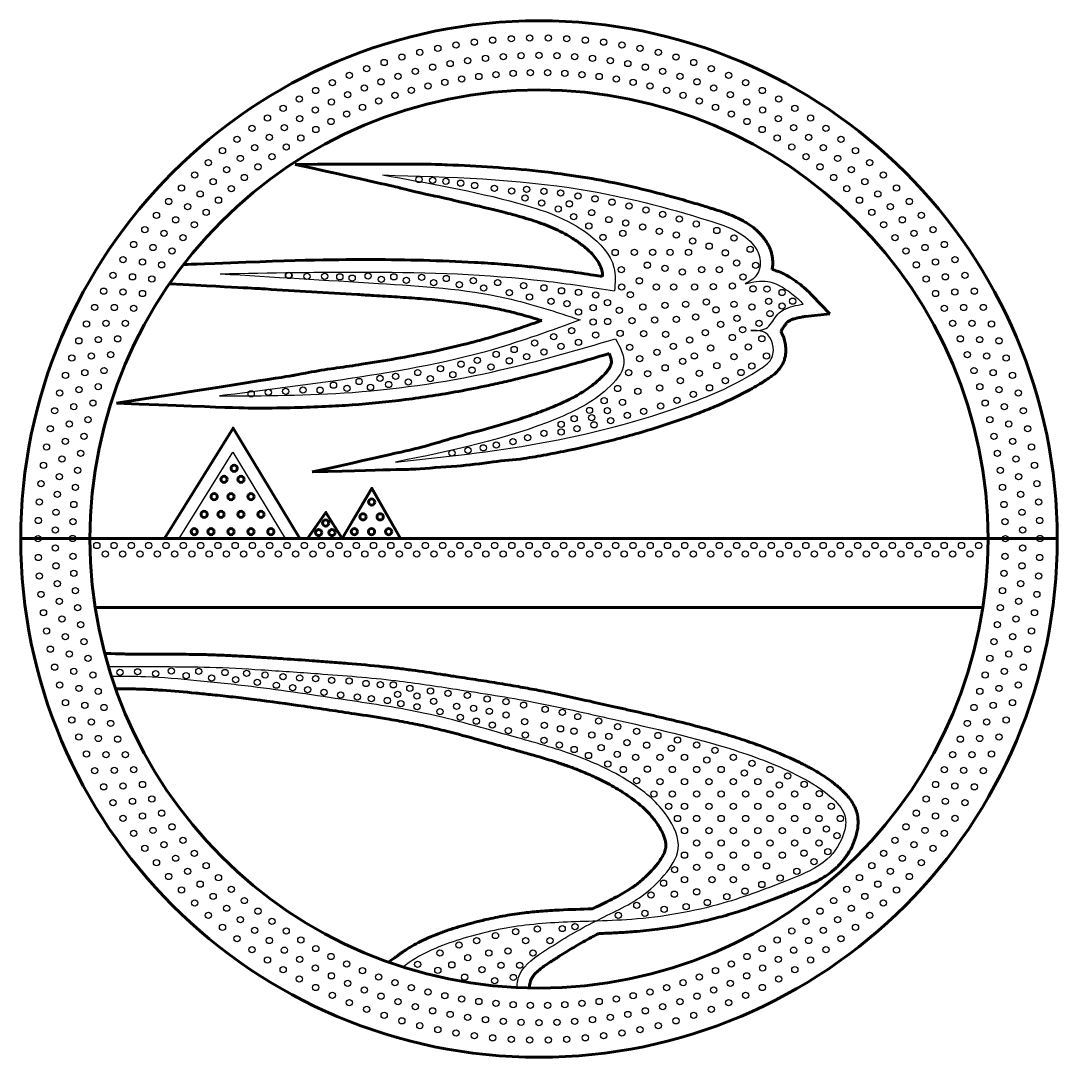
# Model space of a CAD drawing. Header units: inches. Extents: x 3862 to 102119, y -16634 to 4402.
# Drawn here: x 6555 to 8053, y 823 to 2321 of the extents above; entities that cross this region are included whole.
import ezdxf

# ---------------------------------------------------------------- set-up
doc = ezdxf.new("R2010")
doc.units = ezdxf.units.IN
doc.header["$MEASUREMENT"] = 0
doc.layers.add('den', color=2, linetype='Continuous')
doc.layers.add('ghichu', color=150, linetype='Continuous')
doc.layers.add('khungsat', color=10, linetype='Continuous', lineweight=60)
doc.layers.add('nui', color=90, linetype='Continuous', lineweight=60)

msp = doc.modelspace()

# ---------------------------------------------------------------- linework, layer by layer
for centre in [(7210.7, 2290.4), (7237.3, 2293.3), (7264, 2295.3), (7290.8, 2296.3), (7317.5, 2296.3), (7344.3, 2295.3), (7371, 2293.3), (7397.6, 2290.4), (7131.8, 2275.6), (7157.9, 2281.5), (7184.2, 2286.4), (7424, 2286.4), (7450.3, 2281.5), (7476.5, 2275.6), (7080.3, 2261), (7105.9, 2268.8), (7175.7, 2259.5), (7201.1, 2263.8), (7226.8, 2267.1), (7252.5, 2269.5), (7278.3, 2270.9), (7304.1, 2271.4), (7330, 2270.9), (7355.8, 2269.5), (7381.5, 2267.1), (7407.1, 2263.8), (7432.6, 2259.5), (7502.3, 2268.8), (7527.9, 2261), (7055, 2252.2), (7125.2, 2248.1), (7150.3, 2254.3), (7241.9, 2243.5), (7266.8, 2245.4), (7291.7, 2246.3), (7316.6, 2246.3), (7341.5, 2245.4), (7366.3, 2243.5), (7457.9, 2254.3), (7483, 2248.1), (7553.2, 2252.2), (7005.5, 2232), (7030.1, 2242.5), (7075.8, 2233.1), (7100.4, 2241.1), (7168, 2232.5), (7192.5, 2237.1), (7217.2, 2240.8), (7391.1, 2240.8), (7415.8, 2237.1), (7440.3, 2232.5), (7507.9, 2241.1), (7532.5, 2233.1), (7578.2, 2242.5), (7602.8, 2232), (6981.3, 2220.5), (7027.6, 2214.4), (7051.5, 2224.2), (7095.8, 2213.4), (7119.6, 2220.7), (7143.7, 2227), (7464.6, 2227), (7488.7, 2220.7), (7512.5, 2213.4), (7556.7, 2224.2), (7580.7, 2214.4), (7627, 2220.5), (6957.6, 2208.1), (7004.1, 2203.8), (7072.2, 2205.3), (7536, 2205.3), (7604.2, 2203.8), (7650.7, 2208.1), (6934.3, 2194.9), (6980.9, 2192.2), (7026.1, 2186.4), (7049, 2196.3), (7559.3, 2196.3), (7582.2, 2186.4), (7627.3, 2192.2), (7674, 2194.9), (6911.6, 2180.8), (6958.3, 2179.9), (7003.6, 2175.7), (7604.7, 2175.7), (7650, 2179.9), (7696.7, 2180.8), (6889.3, 2165.9), (6936, 2166.7), (6981.5, 2164.2), (7626.8, 2164.2), (7672.2, 2166.7), (7718.9, 2165.9), (6867.7, 2150.1), (6914.3, 2152.7), (6938.7, 2138.8), (6959.8, 2151.9), (7648.4, 2151.9), (7669.6, 2138.8), (7694, 2152.7), (7740.6, 2150.1), (6846.6, 2133.6), (6893.1, 2137.9), (6918, 2124.9), (7690.3, 2124.9), (7715.1, 2137.9), (7761.7, 2133.6), (6826.2, 2116.3), (6872.5, 2122.3), (6897.8, 2110.2), (7710.5, 2110.2), (7735.8, 2122.3), (7782.1, 2116.3), (6806.4, 2098.3), (6852.5, 2106), (6878.2, 2094.8), (7730.1, 2094.8), (7755.8, 2106), (7801.9, 2098.3), (6787.3, 2079.5), (6833.1, 2088.9), (6859.2, 2078.7), (7749.1, 2078.7), (7775.2, 2088.9), (7821, 2079.5), (6814.3, 2071.1), (7794, 2071.1), (6768.9, 2060.1), (6796.2, 2052.7), (6840.8, 2062), (7767.5, 2062), (7812.1, 2052.7), (7839.4, 2060.1), (6751.2, 2040), (6778.8, 2033.6), (6823, 2044.5), (7785.3, 2044.5), (7829.5, 2033.6), (7857, 2040), (6734.3, 2019.2), (6805.9, 2026.4), (7802.4, 2026.4), (7873.9, 2019.2), (6762.1, 2013.9), (6789.4, 2007.7), (7818.9, 2007.7), (7846.2, 2013.9), (6718.2, 1997.9), (6746.1, 1993.6), (7862.1, 1993.6), (7890.1, 1997.9), (6702.9, 1975.9), (6773.7, 1988.4), (7834.6, 1988.4), (7905.4, 1975.9), (6730.9, 1972.6), (6758.7, 1968.5), (7849.6, 1968.5), (7877.3, 1972.6), (6688.4, 1953.4), (6716.5, 1951.2), (6744.4, 1948), (7863.9, 1948), (7891.7, 1951.2), (7919.9, 1953.4), (6674.7, 1930.4), (6702.9, 1929.2), (7905.3, 1929.2), (7933.6, 1930.4), (6730.9, 1927.1), (7877.4, 1927.1), (6661.9, 1906.9), (6690.1, 1906.8), (6718.2, 1905.7), (7890.1, 1905.7), (7918.1, 1906.8), (7946.4, 1906.9), (6678.2, 1883.8), (6706.2, 1883.8), (7902, 1883.8), (7930.1, 1883.8), (6650, 1882.9), (7958.3, 1882.9), (6638.9, 1858.6), (6667.1, 1860.5), (6695.1, 1861.5), (7913.1, 1861.5), (7941.2, 1860.5), (7969.3, 1858.6), (6684.9, 1838.8), (7923.4, 1838.8), (6628.8, 1833.8), (6656.9, 1836.8), (7951.4, 1836.8), (7979.5, 1833.8), (6647.6, 1812.7), (6675.4, 1815.7), (7932.9, 1815.7), (7960.7, 1812.7), (6619.6, 1808.7), (7988.7, 1808.7), (6611.3, 1783.2), (6639.1, 1788.2), (6666.9, 1792.3), (7941.4, 1792.3), (7969.2, 1788.2), (7997, 1783.2), (6659.2, 1768.6), (7949.1, 1768.6), (6604, 1757.5), (6631.6, 1763.5), (7976.7, 1763.5), (8004.3, 1757.5), (6625, 1738.5), (6652.3, 1744.7), (7955.9, 1744.7), (7983.3, 1738.5), (6597.6, 1731.5), (6646.4, 1720.5), (7961.9, 1720.5), (8010.6, 1731.5), (6592.2, 1705.2), (6619.3, 1713.3), (7989, 1713.3), (8016.1, 1705.2), (6641.4, 1696.1), (7966.9, 1696.1), (6587.8, 1678.8), (6614.5, 1687.9), (7993.7, 1687.9), (8020.5, 1678.8), (6610.7, 1662.4), (6637.2, 1671.5), (7971, 1671.5), (7997.5, 1662.4), (6584.3, 1652.3), (6634, 1646.8), (7974.2, 1646.8), (8023.9, 1652.3), (6607.9, 1636.7), (8000.4, 1636.7), (6581.9, 1625.6), (6631.7, 1622), (7976.5, 1622), (8026.4, 1625.6), (6580.4, 1598.9), (6606, 1610.9), (8002.3, 1610.9), (8027.9, 1598.9), (6605, 1585.1), (6630.4, 1597.1), (7977.9, 1597.1), (8003.3, 1585.1), (6579.9, 1572.8), (6629.9, 1572.9), (7978.4, 1572.8), (8028.4, 1572.9), (6605, 1559.2), (8003.3, 1559.2), (6580.4, 1545.4), (6630.4, 1547.2), (7977.9, 1547.2), (8027.9, 1545.4), (6606, 1533.4), (8002.3, 1533.4), (6581.9, 1518.7), (6631.7, 1522.4), (7976.5, 1522.4), (8026.4, 1518.7), (6607.9, 1507.6), (6634, 1497.6), (7974.2, 1497.6), (8000.4, 1507.6), (6584.3, 1492), (6610.7, 1482), (7997.5, 1482), (8023.9, 1492), (6587.8, 1465.5), (6637.2, 1472.8), (7971, 1472.8), (8020.5, 1465.5), (6614.5, 1456.4), (7993.7, 1456.4), (6592.2, 1439.1), (6641.4, 1448.3), (7966.9, 1448.3), (8016.1, 1439.1), (6619.3, 1431), (6646.4, 1423.9), (7961.9, 1423.9), (7989, 1431), (6597.6, 1412.9), (6625, 1405.8), (7983.3, 1405.8), (8010.6, 1412.9), (6652.3, 1399.7), (7955.9, 1399.7), (6604, 1386.9), (6631.6, 1380.8), (6659.2, 1375.7), (7949.1, 1375.7), (7976.7, 1380.8), (8004.3, 1386.9), (6611.3, 1361.1), (7997, 1361.1), (6639.1, 1356.1), (6666.9, 1352), (7941.4, 1352), (7969.2, 1356.1), (6619.6, 1335.7), (6647.6, 1331.7), (7960.7, 1331.7), (7988.7, 1335.7), (6675.4, 1328.6), (7932.9, 1328.6), (6628.8, 1310.5), (6656.9, 1307.6), (6684.9, 1305.5), (7923.4, 1305.5), (7951.4, 1307.6), (7979.5, 1310.5), (6638.9, 1285.8), (7969.3, 1285.8), (6667.1, 1283.8), (6695.1, 1282.8), (7913.1, 1282.8), (7941.2, 1283.8), (6650, 1261.4), (6678.2, 1260.5), (6706.2, 1260.5), (7902, 1260.5), (7930.1, 1260.5), (7958.3, 1261.4), (6661.9, 1237.4), (6690.1, 1237.6), (6718.2, 1238.6), (7890.1, 1238.6), (7918.1, 1237.6), (7946.4, 1237.4), (6674.7, 1213.9), (6702.9, 1215.1), (6730.9, 1217.2), (7877.4, 1217.2), (7905.3, 1215.1), (7933.6, 1213.9), (6744.4, 1196.3), (7863.9, 1196.3), (6688.4, 1190.9), (6716.5, 1193.1), (7891.7, 1193.1), (7919.9, 1190.9), (6702.9, 1168.4), (6730.9, 1171.7), (6758.7, 1175.8), (7849.6, 1175.8), (7877.3, 1171.7), (7905.4, 1168.4), (6746.1, 1150.8), (6773.7, 1156), (7834.6, 1156), (7862.1, 1150.8), (6718.2, 1146.5), (6789.4, 1136.6), (7818.9, 1136.6), (7890.1, 1146.5), (6734.3, 1125.1), (6762.1, 1130.4), (7846.2, 1130.4), (7873.9, 1125.1), (6778.8, 1110.7), (6805.9, 1117.9), (7802.4, 1117.9), (7829.5, 1110.7), (6751.2, 1104.4), (6796.2, 1091.6), (6823, 1099.8), (7785.3, 1099.8), (7812.1, 1091.6), (7857, 1104.4), (6768.9, 1084.2), (6840.8, 1082.4), (7767.5, 1082.4), (7839.4, 1084.2), (6787.3, 1064.8), (6814.3, 1073.2), (6859.2, 1065.6), (7749.1, 1065.6), (7794, 1073.2), (7821, 1064.8), (6806.4, 1046), (6833.1, 1055.4), (6878.2, 1049.5), (7730.1, 1049.5), (7775.2, 1055.4), (7801.9, 1046), (6852.5, 1038.4), (6897.8, 1034.1), (7710.5, 1034.1), (7755.8, 1038.4), (6826.2, 1028), (6872.5, 1022), (6918, 1019.5), (7690.3, 1019.5), (7735.8, 1022), (7782.1, 1028), (6846.6, 1010.7), (6893.1, 1006.5), (6938.7, 1005.6), (7669.6, 1005.6), (7715.1, 1006.5), (7761.7, 1010.7), (6867.7, 994.2), (6914.3, 991.7), (6959.8, 992.4), (7648.4, 992.4), (7694, 991.7), (7740.6, 994.2), (6889.3, 978.5), (6936, 977.7), (6981.5, 980.1), (7626.8, 980.1), (7672.2, 977.7), (7718.9, 978.5), (6911.6, 963.5), (6958.3, 964.5), (7003.6, 968.6), (7026.1, 957.9), (7582.2, 957.9), (7604.7, 968.6), (7650, 964.5), (7696.7, 963.5), (6934.3, 949.5), (6980.9, 952.1), (7004.1, 940.6), (7049, 948.1), (7559.3, 948.1), (7604.2, 940.6), (7627.3, 952.1), (7674, 949.5), (6957.6, 936.2), (7027.6, 929.9), (7072.2, 939.1), (7095.8, 930.9), (7512.5, 930.9), (7536, 939.1), (7580.7, 929.9), (7650.7, 936.2), (6981.3, 923.8), (7005.5, 912.4), (7051.5, 920.1), (7075.8, 911.2), (7119.6, 923.7), (7143.7, 917.3), (7168, 911.8), (7440.3, 911.8), (7464.6, 917.3), (7488.7, 923.7), (7532.5, 911.2), (7556.7, 920.1), (7602.8, 912.4), (7627, 923.8), (7030.1, 901.8), (7100.4, 903.3), (7125.2, 896.2), (7192.5, 907.2), (7217.2, 903.5), (7241.9, 900.8), (7266.8, 899), (7291.7, 898), (7316.6, 898), (7341.5, 899), (7366.3, 900.8), (7391.1, 903.5), (7415.8, 907.2), (7483, 896.2), (7507.9, 903.3), (7578.2, 901.8), (7055, 892.1), (7080.3, 883.4), (7150.3, 890), (7175.7, 884.8), (7201.1, 880.5), (7407.1, 880.5), (7432.6, 884.8), (7457.9, 890), (7527.9, 883.4), (7553.2, 892.1), (7105.9, 875.6), (7131.8, 868.7), (7226.8, 877.2), (7252.5, 874.8), (7278.3, 873.4), (7304.1, 872.9), (7330, 873.4), (7355.8, 874.8), (7381.5, 877.2), (7476.5, 868.7), (7502.3, 875.6), (7157.9, 862.8), (7184.2, 857.9), (7210.7, 854), (7237.3, 851), (7371, 851), (7397.6, 854), (7424, 857.9), (7450.3, 862.8), (7264, 849), (7290.8, 848), (7317.5, 848), (7344.3, 849)]:
    msp.add_circle(centre, 4.5)
at = {"linetype": 'ByBlock'}
for centre in [(7130.6, 2091.9), (7150.3, 2090.8), (7169.5, 2089.1), (7190.8, 2086.6), (7211.2, 2083.2), (7239.7, 2079.2), (7264.6, 2075.2), (7284, 2065.2), (7286.2, 2077.5), (7311.2, 2074.9), (7335.3, 2072.2), (7360.5, 2068.1), (7385.2, 2063.9), (7308, 2057.9), (7331.9, 2049.2), (7348.1, 2056.7), (7409.8, 2059.1), (7434.3, 2053.7), (7354.3, 2038.3), (7380.3, 2044.1), (7405.1, 2034), (7458.7, 2047.8), (7483, 2041.5), (7506.9, 2034.9), (7376.2, 2024.8), (7429.6, 2029.1), (7453.9, 2023.2), (7531.4, 2027.6), (7396.6, 2008.1), (7425.3, 2013.9), (7478.1, 2016.9), (7502.6, 2011.6), (7561.2, 2018.1), (7586.2, 2007.3), (7526.2, 2003), (7550.1, 1995.5), (7609.4, 1991.1), (7414.2, 1986.3), (7442, 1986.6), (7468.6, 1986.6), (7493.7, 1986.6), (7520.3, 1986.6), (7573.4, 1985.9), (7423.3, 1961.6), (7460.9, 1968), (7486.2, 1963.3), (7539.4, 1961.6), (7565, 1961.6), (7590, 1971.1), (7617.5, 1967.8), (6942, 1953.2), (6942.8, 1953.1), (6968.6, 1951.9), (6994.3, 1952), (7016.2, 1951.2), (7034, 1949.3), (7057.1, 1952.3), (7076.2, 1947.4), (7094.3, 1951.2), (7112.5, 1946), (7134.4, 1950.5), (7170, 1948.8), (7209.3, 1945.7), (7449.1, 1945.4), (7511.2, 1958.2), (7599.1, 1950.9), (7151.7, 1942.7), (7188.9, 1939.9), (7224.2, 1935), (7244.4, 1942.9), (7281.9, 1938.5), (7311.2, 1935.3), (7336.7, 1930.9), (7361.2, 1928.6), (7423.7, 1936.6), (7473.8, 1936.6), (7498.8, 1936.6), (7529, 1936.6), (7556.1, 1936.9), (7583.8, 1937.8), (7613.4, 1933.8), (7633.9, 1933.4), (7261.2, 1928.4), (7290.4, 1921.9), (7321.6, 1915.9), (7386.2, 1924.9), (7403.2, 1913.9), (7436.2, 1925.2), (7546.2, 1914.7), (7636.2, 1915.6), (7655.6, 1928.5), (7671, 1916), (7344.6, 1912.4), (7361.2, 1900.3), (7382.4, 1906.7), (7420.2, 1902.9), (7454.2, 1907.4), (7486.2, 1910), (7516.2, 1911.6), (7559.9, 1903.5), (7586.1, 1911.6), (7611.9, 1907.4), (7655.6, 1909.1), (7382.4, 1885.8), (7403.3, 1886.6), (7438.6, 1887.7), (7471.5, 1888.7), (7502.7, 1889.6), (7530.6, 1893.1), (7590.4, 1891.3), (7622.3, 1884.1), (7638, 1898.1), (7351.3, 1873.4), (7421.5, 1869.4), (7455.4, 1868.9), (7544.7, 1870.5), (7566.7, 1882.4), (7598.5, 1874.6), (7297.8, 1855.5), (7325.5, 1864.8), (7361.2, 1856.4), (7386.2, 1866.9), (7487.2, 1868.2), (7521.9, 1860), (7583.6, 1863.5), (7626.3, 1861.6), (7242.2, 1839.1), (7268.2, 1846.1), (7311.2, 1842.5), (7336.1, 1850.6), (7435.3, 1849.3), (7474.6, 1841.9), (7498.5, 1850.6), (7552.3, 1848.4), (7606.7, 1849.8), (7191.5, 1824.9), (7214.9, 1830.3), (7261.2, 1829.7), (7286.2, 1835.9), (7449.7, 1832.9), (7511.9, 1828.9), (7528.6, 1836.9), (7586.2, 1835.9), (7633, 1836.7), (7128.9, 1812.8), (7161.7, 1818.5), (7179.6, 1809.7), (7207.2, 1816.2), (7234.6, 1820.8), (7433.7, 1812.7), (7461.2, 1811), (7486.5, 1819.6), (7535.9, 1811.6), (7561.2, 1822.9), (7596.2, 1812.9), (7611.8, 1822.1), (7007.1, 1794.6), (7044.1, 1799.9), (7074.4, 1804.5), (7086.9, 1795.5), (7096.8, 1807.3), (7115.1, 1799.1), (7146.9, 1804.1), (7508.6, 1800.9), (7573.6, 1801.1), (6888, 1782), (6912.9, 1784.2), (6937.9, 1785.6), (6962.8, 1787.7), (6987.7, 1787.3), (7026.6, 1790.1), (7060.5, 1791.4), (7417.8, 1789.7), (7447, 1785.6), (7478.5, 1790.4), (7527.2, 1781.2), (7550.6, 1790.7), (7398.3, 1772.3), (7424.9, 1769.8), (7479.9, 1764.5), (7503.6, 1772.6), (7377.2, 1758), (7403.1, 1757.8), (7431.7, 1751), (7455.5, 1756.8), (7336.2, 1737.9), (7355, 1746.2), (7380.4, 1747.6), (7383.5, 1737.2), (7407.8, 1743.3), (7311.2, 1725), (7336.2, 1726.7), (7359.2, 1731.6), (7223.8, 1704), (7242.3, 1708), (7266.5, 1713), (7287.7, 1718.7), (7178.4, 1696.6), (7201.6, 1700.4), (6698.4, 1379.5), (6723.8, 1380.2), (6749.9, 1377.4), (6772.5, 1381.4), (6794.1, 1374.6), (6812.3, 1380.8), (6850.2, 1379.2), (6881.5, 1377.8), (6908.2, 1375.7), (6830.8, 1371.2), (6865.6, 1368.7), (6896.9, 1365), (6924.5, 1360.8), (6934.1, 1373), (6958.3, 1371.4), (6981.2, 1370.4), (7004.4, 1368), (7029.7, 1366.8), (7054.1, 1363.3), (7074.8, 1361.6), (7093.4, 1361.3), (6948, 1357.4), (6969.6, 1354.5), (6993.2, 1350.5), (7017.5, 1346.6), (7099.8, 1347.7), (7117.4, 1356.4), (7127.6, 1345.1), (7147.3, 1352.5), (7172.7, 1349), (7200.5, 1346.2), (7041.6, 1343.9), (7061.8, 1341.2), (7084.9, 1338.7), (7104.4, 1334.2), (7127.9, 1329.6), (7152, 1337.4), (7185.1, 1330.1), (7229.2, 1341), (7256.3, 1337.1), (7281.8, 1332), (7160.9, 1322.7), (7190.4, 1314.5), (7209.5, 1327.4), (7232.2, 1323.2), (7256.6, 1317.6), (7313.1, 1325.9), (7337.9, 1321.5), (7360.2, 1315.5), (7213.4, 1308.8), (7236.8, 1303.1), (7283.4, 1308.1), (7312, 1302.9), (7390.3, 1309.1), (7417.8, 1300.9), (7259.9, 1295.2), (7284.3, 1288.8), (7335.2, 1297.7), (7354.6, 1294.4), (7380.5, 1288.8), (7405.1, 1287), (7445.2, 1294), (7476, 1288.1), (7311.5, 1281.1), (7333.5, 1274.4), (7394, 1270.4), (7431.5, 1277.7), (7459.9, 1274.1), (7495.6, 1269.7), (7504.4, 1281.7), (7532.2, 1274.2), (7355, 1267.8), (7375.7, 1259.2), (7417.2, 1260.7), (7443.8, 1256.5), (7479.1, 1256.5), (7514.5, 1256.5), (7558.7, 1266.5), (7585.2, 1256.5), (7403.6, 1246.8), (7460.9, 1239.4), (7546.8, 1252.8), (7612.1, 1247.9), (7426.1, 1238.9), (7496.8, 1238.9), (7532.2, 1238.9), (7567.5, 1238.9), (7601, 1233.9), (7638.2, 1238.9), (7663.6, 1229.6), (7445.3, 1222.7), (7479.1, 1221.2), (7514.5, 1221.2), (7549.8, 1221.2), (7585.2, 1221.2), (7620.5, 1221.2), (7651.5, 1216.5), (7687.5, 1217.4), (7470.2, 1203.5), (7496.8, 1203.5), (7532.2, 1203.5), (7567.5, 1203.5), (7602.9, 1203.5), (7638.2, 1203.5), (7673.6, 1203.5), (7709.4, 1204), (7491.5, 1185.8), (7514.5, 1185.8), (7549.8, 1185.8), (7585.2, 1185.8), (7620.5, 1185.8), (7655.9, 1185.8), (7691.3, 1185.8), (7726.6, 1185.8), (7504.4, 1168.1), (7532.2, 1168.1), (7567.5, 1168.1), (7602.9, 1168.1), (7638.2, 1168.1), (7673.6, 1168.1), (7708.9, 1168.1), (7739.7, 1168.1), (7514.5, 1150.5), (7549.8, 1150.5), (7585.2, 1150.5), (7620.5, 1150.5), (7655.9, 1150.5), (7691.3, 1150.5), (7719.7, 1152.9), (7734.9, 1143.3), (7532.2, 1132.8), (7567.5, 1132.8), (7602.9, 1132.8), (7638.2, 1132.8), (7673.6, 1132.8), (7708.9, 1132.8), (7721.7, 1120), (7514.5, 1115.1), (7549.8, 1115.1), (7585.2, 1115.1), (7620.5, 1115.1), (7655.9, 1115.1), (7687.2, 1118), (7701.6, 1105.7), (7500.1, 1094.2), (7532.2, 1097.4), (7567.5, 1097.4), (7602.9, 1097.4), (7633, 1099.6), (7676.9, 1091.7), (7484.2, 1074.6), (7514.5, 1079.8), (7554.3, 1079.8), (7585.2, 1079.8), (7652.8, 1082.2), (7532.2, 1062.1), (7601.9, 1063), (7626.3, 1072.7), (7466.1, 1057.4), (7499.8, 1058.7), (7547.5, 1046.7), (7575.7, 1055), (7445.5, 1042.7), (7457.2, 1031), (7485.1, 1036.8), (7516.9, 1040.6), (7418.7, 1028), (7270.5, 1004.5), (7301.8, 1008.5), (7337.7, 1009), (7356.1, 1011.7), (7188.5, 985.3), (7214, 991.4), (7241.2, 998.9), (7284.7, 991.4), (7320, 991.4), (7160.9, 973.7), (7231.6, 973.7), (7259.3, 976.6), (7295.3, 973.7), (7128.6, 957.2), (7178.1, 956.5), (7201.2, 966.9), (7249.3, 956), (7276.3, 956), (7157.9, 948.7), (7221.6, 949.5), (7196.6, 938.7), (7240.1, 933.5), (7267, 938.3)]:
    msp.add_circle(centre, 4.5, dxfattribs=at)
at = {"layer": 'den', "linetype": 'ByBlock'}
msp.add_line((6783.9, 1572.8), (6933.9, 1572.8), dxfattribs=at)
at = {"layer": 'den'}
msp.add_lwpolyline([(6784.1, 1572.9), (6861.6, 1697.9), (6937.4, 1572.9)], close=True, dxfattribs=at)
for points in [[(7078, 2098.4), (7273.4, 2057.8), (7375.7, 2012.7), (7412.4, 1964.9), (7413.3, 1930.9)], [(7078, 2098.4), (7365.2, 2077.5), (7549.4, 2032.5), (7612.3, 1999.4), (7623.6, 1977.3), (7618.3, 1953.2), (7602.2, 1941.1)], [(6843.4, 1955.6), (7060.1, 1958.1), (7311.8, 1945.3), (7413.3, 1930.9)], [(6843.4, 1955.6), (7071.9, 1941.7), (7257, 1920.4), (7363.7, 1888.9)], [(7602.2, 1941.1), (7634.9, 1944.5), (7658.9, 1934.3), (7678.6, 1919.2), (7686.2, 1911.6)], [(7610.4, 1873.4), (7634.3, 1878.1), (7649.4, 1897.2), (7657.6, 1903.4), (7686.2, 1911.6)], [(7363.7, 1888.9), (7238.3, 1846.3), (7017.3, 1802), (6842.4, 1779)], [(7096.7, 1683.3), (7304.8, 1710.5), (7517.4, 1766.9), (7624.1, 1818), (7641.1, 1835.1), (7631.7, 1870), (7610.4, 1873.4)], [(6842.4, 1779), (7034.4, 1784.1), (7248.5, 1816.5), (7414.9, 1861.6)], [(7414.9, 1861.6), (7426.8, 1825.8), (7402.9, 1789.2), (7330.4, 1746.3), (7096.7, 1683.3)]]:
    msp.add_spline(points, degree=3, dxfattribs=at)
for points, knots in [([(6683.1, 1387.9), (6724.9, 1387.9), (6765.5, 1387.6), (6831, 1387.4), (6905.2, 1383.1), (6994.8, 1376.9), (7089.2, 1369.6), (7192.9, 1353.7), (7297.9, 1337.5), (7431.5, 1306.7), (7561.8, 1278.4), (7669.3, 1237.4), (7723.6, 1204.7), (7749.6, 1174.1), (7745.3, 1139.7), (7720.7, 1101.8), (7653.7, 1074.7), (7561.8, 1039.1), (7463.8, 1022.4), (7368.1, 1019), (7286.2, 1016.9), (7196.6, 997.6), (7136.8, 975), (7111.1, 955.9), (7108.5, 953.9)], [0, 0, 0, 0, 63.543765, 138.302722, 222.896765, 316.319939, 444.309187, 545.071496, 673.297523, 806.139369, 1011.538296, 1127.37277, 1194.35591, 1229.172073, 1253.606622, 1306.557936, 1374.814738, 1492.67605, 1645.110475, 1708.757952, 1819.320615, 1922.590817, 2020.924684, 2032.023456, 2032.023456, 2032.023456, 2032.023456]), ([(7272.2, 923.7), (7272.5, 930.6), (7276.7, 953.5), (7324.8, 985.4), (7382.4, 1020.1), (7446.6, 1047.3), (7485.6, 1084.4), (7514.1, 1125.4), (7488.5, 1180.2), (7435, 1225.4), (7357.4, 1261.7), (7254.9, 1289.5), (7146.1, 1321.5), (7018.3, 1340.4), (6908.6, 1357.1), (6811.3, 1367.3), (6751.4, 1372.6), (6717.8, 1373.5), (6686, 1373.3)], [33.694894, 33.694894, 33.694894, 33.694894, 57.117687, 116.648468, 209.623867, 296.557725, 346.673924, 394.937717, 452.141443, 528.689737, 634.523606, 739.311009, 890.719116, 1019.913196, 1178.449175, 1268.588786, 1353.075576, 1383.021048, 1383.021048, 1383.021048, 1383.021048])]:
    msp.add_open_spline(points, degree=3, knots=knots, dxfattribs=at)
at = {"layer": 'ghichu', "linetype": 'ByBlock'}
for centre in [(6664.9, 1562.8), (6689.9, 1562.8), (6714.9, 1562.8), (6739.9, 1562.8), (6764.9, 1562.8), (6789.9, 1562.8), (6814.9, 1562.8), (6839.9, 1562.8), (6864.9, 1562.8), (6889.9, 1562.8), (6914.9, 1562.8), (6939.9, 1562.8), (6964.9, 1562.8), (6989.9, 1562.8), (7014.9, 1562.8), (7039.9, 1562.8), (7064.9, 1562.8), (7089.9, 1562.8), (7114.9, 1562.8), (7139.9, 1562.8), (7164.9, 1562.8), (7189.9, 1562.8), (7214.9, 1562.8), (7239.9, 1562.8), (7264.9, 1562.8), (7289.9, 1562.8), (7314.9, 1562.8), (7339.9, 1562.8), (7364.9, 1562.8), (7389.9, 1562.8), (7414.9, 1562.8), (7439.9, 1562.8), (7464.9, 1562.8), (7489.9, 1562.8), (7514.9, 1562.8), (7539.9, 1562.8), (7564.9, 1562.8), (7589.9, 1562.8), (7614.9, 1562.8), (7639.9, 1562.8), (7664.9, 1562.8), (7689.9, 1562.8), (7714.9, 1562.8), (7739.9, 1562.8), (7764.9, 1562.8), (7789.9, 1562.8), (7814.9, 1562.8), (7839.9, 1562.8), (7864.9, 1562.8), (7889.9, 1562.8), (7914.9, 1562.8), (7939.9, 1562.8), (6677.3, 1550.4), (6702.3, 1550.4), (6727.3, 1550.4), (6752.3, 1550.4), (6777.3, 1550.4), (6802.3, 1550.4), (6827.3, 1550.4), (6852.3, 1550.4), (6877.3, 1550.4), (6902.3, 1550.4), (6927.3, 1550.4), (6952.3, 1550.4), (6977.3, 1550.4), (7002.3, 1550.4), (7027.3, 1550.4), (7052.3, 1550.4), (7077.3, 1550.4), (7102.3, 1550.4), (7127.3, 1550.4), (7152.3, 1550.4), (7177.3, 1550.4), (7202.3, 1550.4), (7227.3, 1550.4), (7252.3, 1550.4), (7277.3, 1550.4), (7302.3, 1550.4), (7327.3, 1550.4), (7352.3, 1550.4), (7377.3, 1550.4), (7402.3, 1550.4), (7427.3, 1550.4), (7452.3, 1550.4), (7477.3, 1550.4), (7502.3, 1550.4), (7527.3, 1550.4), (7552.3, 1550.4), (7577.3, 1550.4), (7602.3, 1550.4), (7627.3, 1550.4), (7652.3, 1550.4), (7677.3, 1550.4), (7702.3, 1550.4), (7727.3, 1550.4), (7752.3, 1550.4), (7777.3, 1550.4), (7802.3, 1550.4), (7827.3, 1550.4), (7852.3, 1550.4), (7877.3, 1550.4), (7902.3, 1550.4), (7927.3, 1550.4)]:
    msp.add_circle(centre, 4.5, dxfattribs=at)
at = {"layer": 'khungsat'}
for p, q in [((7699.1, 1924.2), (7724.4, 1897.9)), ((7724.4, 1897.9), (7689.2, 1893.9)), ((8053.4, 1572.8), (6554.9, 1572.8)), ((6958.5, 1572.8), (6969.3, 1572.8)), ((6662.5, 1472.9), (7945.7, 1472.9))]:
    msp.add_line(p, q, dxfattribs=at)
msp.add_lwpolyline([(6762.9, 1572.8), (6861.8, 1732.4), (6958.5, 1572.8)], dxfattribs=at)
for points in [[(7019.8, 1572.8), (7062.5, 1645.5), (7103.9, 1572.8)], [(7019.8, 1572.9), (7062.4, 1645.4), (7103.8, 1572.9)], [(6969.3, 1572.8), (6996.2, 1610.7), (7019.8, 1572.8)], [(6969.4, 1572.9), (6996.2, 1610.7), (7019.8, 1572.9)]]:
    msp.add_lwpolyline(points, close=True, dxfattribs=at)
for radius in [749.2, 649.2]:
    msp.add_circle((7304.1, 1572.2), radius, dxfattribs=at)
for points, knots in [([(6951.7, 2113.7), (7132.2, 2114.8), (7151.9, 2113.9), (7215.4, 2111.4), (7259.3, 2108.7), (7315.6, 2102.6), (7328.3, 2101), (7349.9, 2098.1), (7358.7, 2096.7), (7385.2, 2092.5), (7402.6, 2089.2), (7437.5, 2081.8), (7454.9, 2077.7), (7477.2, 2072), (7482.1, 2070.8), (7496.8, 2066.8), (7506.6, 2064.1), (7520.9, 2060), (7525.2, 2058.7), (7533.6, 2056.2), (7537.7, 2055), (7545.1, 2052.7), (7548.5, 2051.6), (7553.7, 2050), (7555.4, 2049.5), (7558.9, 2048.4), (7560.7, 2047.8), (7566, 2046.1), (7569.6, 2044.9), (7578.6, 2041.7), (7584, 2039.5), (7594.8, 2034.6), (7600.2, 2031.8), (7609.3, 2025.9), (7613.2, 2023.2), (7618.5, 2018.6), (7620.2, 2017.1), (7622.8, 2014.4), (7623.9, 2013.4), (7625.7, 2011.3), (7626.6, 2010.3), (7628.2, 2008.4), (7629, 2007.3), (7631.4, 2004.2), (7632.9, 2001.9), (7635.7, 1997.1), (7637, 1994.5), (7639.2, 1989.1), (7640.2, 1986.2), (7641.1, 1982.2), (7641.2, 1981.2), (7641.7, 1978.2), (7641.9, 1976.2), (7642.1, 1972.1), (7642.1, 1970.1), (7641.8, 1965.9), (7641.5, 1963.8), (7641.1, 1961.6)], [33.696295, 33.696295, 33.696295, 33.696295, 92.017578, 92.017578, 222.366316, 222.366316, 260.720264, 260.720264, 287.37139, 287.37139, 340.673643, 340.673643, 393.975895, 393.975895, 408.951609, 408.951609, 438.903037, 438.903037, 452.170444, 452.170444, 464.36214, 464.36214, 474.669495, 474.669495, 479.88109, 479.88109, 485.092686, 485.092686, 495.515878, 495.515878, 511.148136, 511.148136, 526.780393, 526.780393, 538.562268, 538.562268, 543.964357, 543.964357, 547.577501, 547.577501, 550.563359, 550.563359, 553.549218, 553.549218, 559.520934, 559.520934, 565.492651, 565.492651, 571.464368, 571.464368, 573.386604, 573.386604, 577.231076, 577.231076, 581.075548, 581.075548, 585.231432, 585.231432, 585.231432, 585.231432]), ([(6951.7, 2113.7), (7082.1, 2085), (7100, 2080.6), (7121.8, 2074.8), (7144.3, 2069.8), (7167.8, 2065.3), (7186.8, 2060.3), (7202.4, 2056.7), (7220.1, 2052.8), (7242.9, 2047.2), (7248.1, 2045.9), (7257.6, 2043.4), (7261.8, 2042.3), (7268.6, 2040.5), (7271.2, 2039.8), (7276.4, 2038.3), (7279, 2037.6), (7286.6, 2035.3), (7291.7, 2033.8), (7306.3, 2029), (7315.7, 2025.5), (7333.8, 2017.6), (7342.5, 2013.1), (7353.4, 2006.3), (7355.9, 2004.7), (7360.1, 2001.8), (7361.7, 2000.7), (7365, 1998.3), (7366.5, 1997), (7369.6, 1994.6), (7371.1, 1993.3), (7375.5, 1989.5), (7378.3, 1986.9), (7383.3, 1981.6), (7385.5, 1978.9), (7389.4, 1973.5), (7391, 1970.8), (7392.8, 1967), (7393.3, 1965.8), (7394.2, 1963.4), (7394.6, 1962), (7395.3, 1959.4), (7395.5, 1957.9), (7395.9, 1954.9), (7396, 1953.4), (7396.1, 1951.7)], [16.194959, 16.194959, 16.194959, 16.194959, 28.152315, 28.152315, 84.456945, 84.456945, 111.954813, 111.954813, 166.950548, 166.950548, 183.404421, 183.404421, 196.800465, 196.800465, 205.020267, 205.020267, 213.24007, 213.24007, 229.679675, 229.679675, 261.495952, 261.495952, 293.31223, 293.31223, 302.907643, 302.907643, 309.46233, 309.46233, 315.733431, 315.733431, 322.004533, 322.004533, 334.546736, 334.546736, 347.088939, 347.088939, 359.631142, 359.631142, 365.106876, 365.106876, 371.628761, 371.628761, 378.150646, 378.150646, 384.407597, 384.407597, 384.407597, 384.407597]), ([(6790.3, 1968.8), (6790.3, 1968.8), (6790.3, 1968.8), (6965.3, 1975.8), (7014.3, 1976.3), (7112.5, 1975.9), (7161.8, 1974.9), (7223.9, 1971.3), (7236.7, 1970.5), (7260.8, 1968.6), (7272.1, 1967.6), (7293, 1965.6), (7302.7, 1964.5), (7324.4, 1962), (7336.2, 1960.4), (7359.9, 1957.2), (7371.7, 1955.4), (7387.7, 1953), (7391.9, 1952.4), (7396.1, 1951.7)], [22.338306, 22.338306, 22.338306, 22.338306, 73.317212, 73.317212, 219.951637, 219.951637, 366.586062, 366.586062, 404.792822, 404.792822, 438.268496, 438.268496, 467.271946, 467.271946, 502.801362, 502.801362, 538.330777, 538.330777, 551.095441, 551.095441, 551.095441, 551.095441]), ([(7641.1, 1961.6), (7642.4, 1961.3), (7643.7, 1961), (7647.3, 1959.9), (7649.6, 1959.1), (7655.2, 1956.9), (7658.4, 1955.3), (7662.9, 1952.9), (7664.2, 1952.1), (7666.4, 1950.8), (7667.3, 1950.3), (7669.1, 1949.1), (7670.1, 1948.5), (7671.9, 1947.3), (7672.9, 1946.7), (7675.7, 1944.8), (7677.5, 1943.5), (7682.9, 1939.4), (7686.4, 1936.5), (7690.5, 1932.8), (7691.2, 1932.1), (7692.6, 1930.7), (7693.3, 1930), (7695.4, 1928), (7696.7, 1926.6), (7698.3, 1925), (7698.7, 1924.6), (7699.1, 1924.2)], [35.195682, 35.195682, 35.195682, 35.195682, 38.14543, 38.14543, 43.471716, 43.471716, 52.101338, 52.101338, 55.968428, 55.968428, 58.608594, 58.608594, 61.566988, 61.566988, 64.525381, 64.525381, 70.442168, 70.442168, 82.275741, 82.275741, 84.917384, 84.917384, 87.559026, 87.559026, 92.842311, 92.842311, 94.449641, 94.449641, 94.449641, 94.449641]), ([(6769.8, 1941), (6882.4, 1935.2), (6895.5, 1934.4), (6952.9, 1930.9), (6997.2, 1928.3), (7049.5, 1925.1), (7057.5, 1924.6), (7071.1, 1923.8), (7076.7, 1923.4), (7088, 1922.7), (7093.6, 1922.4), (7110.5, 1921.3), (7121.7, 1920.5), (7155.1, 1917.9), (7177.2, 1915.7), (7206.9, 1911.5), (7214.7, 1910.3), (7228.7, 1907.9), (7235, 1906.7), (7245.2, 1904.6), (7249.2, 1903.8), (7260.9, 1901.1), (7268.7, 1899.2), (7287, 1894.3), (7297.5, 1891.2), (7308, 1888)], [27.031062, 27.031062, 27.031062, 27.031062, 66.581017, 66.581017, 199.74305, 199.74305, 223.537563, 223.537563, 240.438186, 240.438186, 257.338809, 257.338809, 291.140055, 291.140055, 358.742548, 358.742548, 382.990504, 382.990504, 402.833196, 402.833196, 415.278708, 415.278708, 440.169731, 440.169731, 473.683861, 473.683861, 473.683861, 473.683861]), ([(7653.6, 1872.4), (7654, 1872.9), (7654.3, 1873.3), (7655.4, 1874.8), (7656.1, 1875.9), (7657.5, 1877.9), (7658.1, 1878.8), (7659.2, 1880.6), (7659.8, 1881.3), (7660.7, 1882.7), (7661.2, 1883.3), (7661.7, 1884), (7661.9, 1884.2), (7662.1, 1884.5), (7662.2, 1884.6), (7662.4, 1884.8), (7662.5, 1884.9), (7662.6, 1885), (7662.7, 1885.1), (7662.9, 1885.3), (7663.1, 1885.5), (7663.7, 1885.9), (7664.1, 1886.3), (7665.1, 1887), (7665.7, 1887.3), (7667.7, 1888.5), (7669.2, 1889.1), (7672.7, 1890.4), (7674.6, 1891), (7678.9, 1892), (7681.2, 1892.5), (7685.4, 1893.3), (7687.3, 1893.6), (7689.2, 1893.9)], [31.94923, 31.94923, 31.94923, 31.94923, 33.051147, 33.051147, 36.228531, 36.228531, 39.405915, 39.405915, 42.583299, 42.583299, 45.760683, 45.760683, 47.291656, 47.291656, 48.297198, 48.297198, 49.129174, 49.129174, 49.961151, 49.961151, 51.625104, 51.625104, 54.953009, 54.953009, 58.900985, 58.900985, 66.919408, 66.919408, 74.937832, 74.937832, 82.956256, 82.956256, 88.679867, 88.679867, 88.679867, 88.679867]), ([(7308, 1888), (7305.9, 1887.2), (7303.8, 1886.5), (7291.4, 1882.1), (7281.2, 1878.7), (7262.4, 1872.5), (7253.9, 1869.8), (7237.3, 1864.7), (7229.2, 1862.4), (7213.1, 1857.9), (7205, 1855.8), (7180.6, 1849.7), (7164.2, 1845.9), (7114.7, 1835.6), (7081.2, 1829.9), (7035.8, 1822.9), (7023.9, 1821.1), (7000.1, 1817.7), (6988.1, 1816), (6949.3, 1808.8), (6950.7, 1808.9), (6948, 1808.3), (6936.6, 1806.8), (6693.4, 1768.6)], [52.720832, 52.720832, 52.720832, 52.720832, 59.503753, 59.503753, 92.319643, 92.319643, 119.655442, 119.655442, 145.252697, 145.252697, 170.849953, 170.849953, 222.044463, 222.044463, 324.433484, 324.433484, 360.610575, 360.610575, 396.787667, 396.787667, 469.14185, 469.14185, 509.064115, 509.064115, 509.064115, 509.064115]), ([(6976.3, 1669.1), (7104.5, 1672.8), (7122.4, 1672.9), (7142.8, 1674.3), (7164.8, 1676.3), (7201.8, 1678.8), (7220.8, 1681.3), (7252.3, 1685.8), (7268.2, 1686.1), (7293, 1690.2), (7304, 1692), (7325.9, 1696.1), (7336.8, 1698.2), (7369.5, 1705), (7391.3, 1710.1), (7424.7, 1718.8), (7436.5, 1722), (7471.6, 1732.2), (7494.8, 1739.7), (7521.5, 1749.2), (7525.4, 1750.7), (7533.2, 1753.6), (7537.1, 1755), (7548.8, 1759.6), (7556.6, 1762.8), (7579.6, 1772.7), (7594.8, 1780), (7611.6, 1789.4), (7613.4, 1790.4), (7618.8, 1793.6), (7622.4, 1795.7), (7627.5, 1798.8), (7628.9, 1799.7), (7631.4, 1801.3), (7632.5, 1802), (7634, 1803), (7634.4, 1803.3), (7635.3, 1803.9), (7635.8, 1804.2), (7637.2, 1805.1), (7638.1, 1805.8), (7640.9, 1807.7), (7642.7, 1809.1), (7646.3, 1812.2), (7648.2, 1814), (7651.3, 1817.5), (7652.7, 1819.1), (7655.1, 1822.8), (7656.2, 1824.8), (7657.6, 1827.9), (7658, 1828.8), (7658.7, 1830.8), (7659, 1831.8), (7659.8, 1834.7), (7660.2, 1836.6), (7660.8, 1840.5), (7660.9, 1842.4), (7661, 1847.2), (7660.8, 1850.1), (7660, 1855.8), (7659.4, 1858.6), (7657.7, 1864.1), (7656.6, 1866.8), (7654.8, 1870.4), (7654.2, 1871.4), (7653.6, 1872.4)], [18.30555, 18.30555, 18.30555, 18.30555, 31.01999, 31.01999, 93.059969, 93.059969, 142.33778, 142.33778, 184.025787, 184.025787, 216.865705, 216.865705, 249.705623, 249.705623, 315.385458, 315.385458, 351.42676, 351.42676, 423.509365, 423.509365, 435.936765, 435.936765, 448.364165, 448.364165, 473.218965, 473.218965, 521.945553, 521.945553, 527.821994, 527.821994, 539.574874, 539.574874, 544.237196, 544.237196, 547.730787, 547.730787, 549.172843, 549.172843, 550.614899, 550.614899, 553.499011, 553.499011, 558.625341, 558.625341, 563.751671, 563.751671, 567.596238, 567.596238, 571.440805, 571.440805, 573.126989, 573.126989, 574.813173, 574.813173, 578.185542, 578.185542, 581.55791, 581.55791, 586.690285, 586.690285, 591.82266, 591.82266, 596.955035, 596.955035, 598.923566, 598.923566, 598.923566, 598.923566]), ([(6693.4, 1768.6), (6877.5, 1761.1), (6888.3, 1761.2), (6916.3, 1761.4), (6933.5, 1761.7), (6965.8, 1762.5), (6980.7, 1763), (7008.5, 1764.4), (7021.4, 1765.1), (7060, 1767.9), (7085.6, 1770.5), (7136.8, 1777), (7162.4, 1781), (7202.3, 1788.2), (7216.8, 1791.1), (7239.9, 1796.1), (7248.5, 1798), (7265.8, 1802), (7274.3, 1804.1), (7300, 1810.5), (7317.1, 1815), (7358, 1826.3), (7381.8, 1833.2), (7405.5, 1840.2)], [24.150991, 24.150991, 24.150991, 24.150991, 56.43125, 56.43125, 107.885138, 107.885138, 152.414723, 152.414723, 190.59011, 190.59011, 266.940885, 266.940885, 343.291659, 343.291659, 387.056699, 387.056699, 413.263054, 413.263054, 439.46941, 439.46941, 491.88212, 491.88212, 565.996142, 565.996142, 565.996142, 565.996142]), ([(7405.5, 1840.2), (7405.7, 1839.9), (7405.8, 1839.6), (7406.8, 1837.3), (7407.5, 1835.4), (7408.3, 1832.6), (7408.5, 1831.5), (7408.8, 1829.6), (7408.9, 1828.8), (7408.9, 1827.9), (7408.9, 1827.7), (7408.9, 1827.4), (7408.9, 1827.2), (7408.8, 1826.9), (7408.8, 1826.8), (7408.7, 1826.3), (7408.6, 1825.9), (7408.4, 1824.7), (7408.1, 1823.9), (7407.2, 1821.9), (7406.7, 1820.9), (7405.4, 1818.6), (7404.6, 1817.4), (7402.8, 1815), (7401.8, 1813.7), (7398.8, 1810.3), (7396.8, 1808.1), (7393.5, 1805), (7392.5, 1804.1), (7390.8, 1802.5), (7390.1, 1801.9), (7388.7, 1800.6), (7388, 1800), (7385.9, 1798.2), (7384.5, 1797.1), (7380.2, 1793.6), (7377.3, 1791.5), (7367.7, 1784.8), (7360.9, 1780.7), (7346.8, 1773.2), (7339.5, 1769.8), (7329.6, 1765.5), (7327.2, 1764.5), (7322.7, 1762.6), (7320.7, 1761.8), (7316.5, 1760.1), (7314.5, 1759.3), (7308.2, 1756.9), (7304.1, 1755.3), (7291.5, 1750.7), (7282.9, 1747.8), (7257.2, 1739.4), (7239.6, 1734.3), (7191.8, 1721.8), (7161.8, 1712.8), (7127, 1702.8), (7093.9, 1695.4), (6976.3, 1669.1)], [14.79073, 14.79073, 14.79073, 14.79073, 15.894747, 15.894747, 23.842121, 23.842121, 29.609272, 29.609272, 35.376423, 35.376423, 37.160615, 37.160615, 38.608242, 38.608242, 40.055869, 40.055869, 42.951123, 42.951123, 48.845079, 48.845079, 54.739034, 54.739034, 60.63299, 60.63299, 66.526946, 66.526946, 76.280399, 76.280399, 80.602073, 80.602073, 83.503466, 83.503466, 86.404859, 86.404859, 92.207644, 92.207644, 103.813215, 103.813215, 129.917795, 129.917795, 156.022375, 156.022375, 164.329993, 164.329993, 171.329624, 171.329624, 178.329255, 178.329255, 192.328517, 192.328517, 220.327041, 220.327041, 276.32409, 276.32409, 370.618065, 370.618065, 388.28587, 388.28587, 388.28587, 388.28587]), ([(6676.3, 1406.7), (6702.2, 1405.9), (6706.2, 1405.9), (6726.3, 1405.8), (6738, 1405.8), (6750.8, 1405.7), (6753.4, 1405.7), (6758.2, 1405.7), (6760.3, 1405.7), (6768.4, 1405.6), (6774.4, 1405.6), (6792.4, 1405.5), (6804.4, 1405.4), (6820.7, 1405), (6824.9, 1404.9), (6833.5, 1404.7), (6837.7, 1404.5), (6850.5, 1404), (6859, 1403.6), (6876.1, 1402.7), (6884.8, 1402.2), (6900.4, 1401.3), (6907.3, 1400.8), (6921.1, 1399.9), (6928, 1399.5), (6948.7, 1398.1), (6962.5, 1397.1), (6984.9, 1395.6), (6993.4, 1394.9), (7010.5, 1393.7), (7019, 1393), (7044.7, 1390.9), (7061.9, 1389.4), (7086, 1386.8), (7092.9, 1386.1), (7106.8, 1384.4), (7113.7, 1383.5), (7134.4, 1380.7), (7148.1, 1378.7), (7168.3, 1375.7), (7174.8, 1374.7), (7186.4, 1372.9), (7191.6, 1372.1), (7202, 1370.5), (7207.2, 1369.7), (7222.9, 1367.3), (7233.3, 1365.6), (7253.9, 1362.2), (7264.1, 1360.5), (7283, 1357.2), (7291.7, 1355.6), (7309.1, 1352.2), (7317.8, 1350.5), (7343.8, 1345.1), (7361, 1341.3), (7389.7, 1334.9), (7401.3, 1332.3), (7419.1, 1328.2), (7425.4, 1326.8), (7438, 1324), (7444.3, 1322.6), (7463.2, 1318.3), (7475.8, 1315.4), (7513.7, 1306.4), (7539, 1300), (7574, 1289.8), (7583.9, 1286.8), (7603.6, 1280.4), (7613.5, 1277), (7642.9, 1266.3), (7662.2, 1258.2), (7683.3, 1247.9), (7685.5, 1246.8), (7689.4, 1244.8), (7691.1, 1243.9), (7694.5, 1242.1), (7696.2, 1241.2), (7701.3, 1238.4), (7704.7, 1236.4), (7714.6, 1230.5), (7721, 1226.2), (7729.2, 1219.9), (7731.1, 1218.5), (7734.4, 1215.7), (7735.8, 1214.5), (7738.7, 1212), (7740.2, 1210.6), (7742.3, 1208.7), (7742.9, 1208.1), (7744.1, 1206.9), (7744.7, 1206.3), (7746.5, 1204.4), (7747.8, 1203.1), (7751, 1199.5), (7752.9, 1197.1), (7756.7, 1191.9), (7758.4, 1189.1), (7761.1, 1183.8), (7762.2, 1181.4), (7763.4, 1177.5), (7763.8, 1176.2), (7764.3, 1174.2), (7764.4, 1173.6), (7764.7, 1172.2), (7764.8, 1171.6), (7765.1, 1169.6), (7765.2, 1168.2), (7765.5, 1164), (7765.5, 1161.1), (7765.1, 1155.5), (7764.7, 1152.8), (7763.9, 1148.8), (7763.6, 1147.4), (7762.9, 1144.6), (7762.5, 1143.2), (7761.7, 1140.4), (7761.2, 1139.1), (7759.8, 1135), (7758.7, 1132.3), (7755.2, 1124.5), (7752.5, 1119.6), (7746.2, 1110.3), (7742.7, 1105.9), (7737.4, 1100.3), (7735.9, 1098.7), (7733.1, 1096.1), (7731.8, 1094.9), (7729.2, 1092.7), (7727.9, 1091.7), (7723.9, 1088.6), (7721.2, 1086.7), (7713.5, 1081.6), (7708.3, 1078.8), (7698.1, 1073.7), (7692.9, 1071.4), (7685.4, 1068.2), (7683, 1067.2), (7679, 1065.6), (7677.4, 1065), (7674.5, 1063.8), (7673.2, 1063.3), (7670.6, 1062.3), (7669.3, 1061.7), (7665.4, 1060.2), (7662.7, 1059.1), (7654.9, 1056), (7649.6, 1054), (7633.9, 1048), (7623.3, 1044), (7604.6, 1037.5), (7596.5, 1034.8), (7583.7, 1030.8), (7579.1, 1029.4), (7569.9, 1026.8), (7565.3, 1025.5), (7551.4, 1021.9), (7542, 1019.6), (7513.8, 1013.6), (7494.8, 1010.4), (7464.5, 1006.5), (7453.1, 1005.4), (7437.8, 1004.2), (7433.7, 1003.9), (7425.7, 1003.4), (7421.7, 1003.1), (7409.7, 1002.5), (7401.7, 1002.2), (7392.7, 1001.9), (7391.5, 1001.9), (7390.4, 1001.8)], [8.667953, 8.667953, 8.667953, 8.667953, 15.952564, 15.952564, 47.857692, 47.857692, 56.381671, 56.381671, 63.721642, 63.721642, 84.017684, 84.017684, 124.609768, 124.609768, 138.934346, 138.934346, 153.258925, 153.258925, 181.908082, 181.908082, 211.276305, 211.276305, 234.796838, 234.796838, 258.317371, 258.317371, 305.358437, 305.358437, 334.439107, 334.439107, 363.519778, 363.519778, 421.681119, 421.681119, 445.122782, 445.122782, 468.564445, 468.564445, 515.44777, 515.44777, 537.726445, 537.726445, 555.626231, 555.626231, 573.526017, 573.526017, 609.325589, 609.325589, 644.214274, 644.214274, 674.064171, 674.064171, 703.914069, 703.914069, 763.613865, 763.613865, 803.958964, 803.958964, 825.901641, 825.901641, 847.844318, 847.844318, 891.729672, 891.729672, 979.50038, 979.50038, 1013.999282, 1013.999282, 1048.498183, 1048.498183, 1117.495986, 1117.495986, 1125.613065, 1125.613065, 1131.927942, 1131.927942, 1138.242818, 1138.242818, 1150.872571, 1150.872571, 1175.06099, 1175.06099, 1182.278097, 1182.278097, 1187.913566, 1187.913566, 1193.755028, 1193.755028, 1196.206284, 1196.206284, 1198.657539, 1198.657539, 1203.560049, 1203.560049, 1211.621983, 1211.621983, 1219.683918, 1219.683918, 1225.710465, 1225.710465, 1228.656673, 1228.656673, 1230.137165, 1230.137165, 1231.617658, 1231.617658, 1234.578642, 1234.578642, 1241.340413, 1241.340413, 1248.102183, 1248.102183, 1251.831519, 1251.831519, 1255.718706, 1255.718706, 1259.605894, 1259.605894, 1267.380268, 1267.380268, 1282.929018, 1282.929018, 1298.477767, 1298.477767, 1304.545401, 1304.545401, 1309.380276, 1309.380276, 1314.215151, 1314.215151, 1323.884901, 1323.884901, 1341.501736, 1341.501736, 1359.118572, 1359.118572, 1367.634779, 1367.634779, 1373.197494, 1373.197494, 1377.917937, 1377.917937, 1382.63838, 1382.63838, 1392.079266, 1392.079266, 1410.961038, 1410.961038, 1448.724583, 1448.724583, 1477.402014, 1477.402014, 1493.284215, 1493.284215, 1509.166416, 1509.166416, 1540.930817, 1540.930817, 1604.459621, 1604.459621, 1642.145621, 1642.145621, 1655.564632, 1655.564632, 1668.983642, 1668.983642, 1695.821663, 1695.821663, 1699.706095, 1699.706095, 1699.706095, 1699.706095]), ([(7381.2, 1037.5), (7381.3, 1037.6), (7381.4, 1037.6), (7383.4, 1038.6), (7385.4, 1039.6), (7391.4, 1042.5), (7395.4, 1044.4), (7406.4, 1049.8), (7413.4, 1053.3), (7426.6, 1060.4), (7432.9, 1064.2), (7441.2, 1069.8), (7443.6, 1071.5), (7448.2, 1075), (7450.4, 1076.8), (7457, 1082.6), (7461.3, 1086.7), (7467, 1092.9), (7468.7, 1094.6), (7471.1, 1097.4), (7471.9, 1098.4), (7473.5, 1100.4), (7474.3, 1101.3), (7476.6, 1104.2), (7478, 1106.1), (7480.8, 1110.3), (7482.2, 1112.5), (7484.5, 1116.7), (7485.4, 1118.8), (7486.6, 1122.1), (7486.9, 1123.4), (7487.3, 1125.1), (7487.3, 1125.5), (7487.4, 1126.2), (7487.5, 1126.5), (7487.5, 1127.2), (7487.5, 1127.5), (7487.6, 1128.6), (7487.6, 1129.3), (7487.5, 1131.7), (7487.3, 1133.4), (7486.5, 1137), (7486, 1139), (7484.6, 1143), (7483.7, 1145), (7481.8, 1149.2), (7480.6, 1151.4), (7477.9, 1156.1), (7476.3, 1158.6), (7473, 1163.5), (7471.3, 1165.7), (7467.9, 1170), (7466.1, 1172.1), (7460.6, 1178.3), (7456.6, 1182.1), (7448.4, 1189.4), (7444.1, 1192.9), (7437, 1198.1), (7434.4, 1199.9), (7430, 1202.9), (7428.2, 1204.1), (7424.6, 1206.5), (7422.7, 1207.6), (7417.2, 1211.1), (7413.4, 1213.3), (7401.9, 1219.7), (7394.1, 1223.7), (7379, 1230.7), (7371.9, 1233.8), (7359.1, 1239), (7353.5, 1241.1), (7342.3, 1245.2), (7336.6, 1247.1), (7319.5, 1252.7), (7307.9, 1256.2), (7289.4, 1261.5), (7282.5, 1263.4), (7272, 1266.4), (7268.3, 1267.4), (7260.7, 1269.5), (7256.8, 1270.7), (7248.9, 1272.9), (7244.9, 1274), (7233.1, 1277.3), (7225.2, 1279.6), (7201.6, 1286.1), (7185.9, 1290.4), (7161.3, 1296.6), (7152.3, 1298.7), (7138.5, 1301.8), (7133.6, 1302.9), (7123.7, 1304.9), (7118.8, 1305.9), (7103.9, 1308.7), (7094, 1310.5), (7068.6, 1314.7), (7053.2, 1317.1), (7025.5, 1321.2), (7013.3, 1323.1), (6989, 1326.7), (6976.9, 1328.5), (6940.4, 1333.8), (6916.2, 1337.2), (6887, 1340.8), (6882, 1341.4), (6872.1, 1342.6), (6867.1, 1343.2), (6852.1, 1344.9), (6842.1, 1345.9), (6824, 1347.8), (6816, 1348.6), (6791.7, 1350.9), (6775.7, 1352.4), (6758.1, 1353.6), (6756.4, 1353.7), (6751.5, 1354), (6748.2, 1354.2), (6743.6, 1354.5), (6742.4, 1354.6), (6739.2, 1354.7), (6737.4, 1354.8), (6734.8, 1354.9), (6734.1, 1354.9), (6732.7, 1355), (6732, 1355), (6729.8, 1355.1), (6728.3, 1355.2), (6724.1, 1355.3), (6721.2, 1355.3), (6713.8, 1355.4), (6709.3, 1355.4), (6702.5, 1355.4), (6701.2, 1355.4), (6692.2, 1355.4)], [214.105389, 214.105389, 214.105389, 214.105389, 214.341891, 214.341891, 221.7992, 221.7992, 236.713818, 236.713818, 263.727598, 263.727598, 290.741378, 290.741378, 301.942891, 301.942891, 313.144405, 313.144405, 335.547432, 335.547432, 344.32487, 344.32487, 348.849636, 348.849636, 353.374402, 353.374402, 362.423935, 362.423935, 373.129839, 373.129839, 383.835743, 383.835743, 391.853036, 391.853036, 394.334329, 394.334329, 396.52634, 396.52634, 398.71835, 398.71835, 403.102371, 403.102371, 412.440843, 412.440843, 421.779315, 421.779315, 431.117786, 431.117786, 440.456258, 440.456258, 451.765152, 451.765152, 462.218452, 462.218452, 472.671751, 472.671751, 493.578349, 493.578349, 514.484948, 514.484948, 526.138901, 526.138901, 533.996982, 533.996982, 541.855062, 541.855062, 557.571223, 557.571223, 589.003545, 589.003545, 616.496812, 616.496812, 637.462257, 637.462257, 658.427702, 658.427702, 700.358592, 700.358592, 724.785479, 724.785479, 737.656203, 737.656203, 751.611713, 751.611713, 765.567223, 765.567223, 793.478243, 793.478243, 849.300283, 849.300283, 881.17712, 881.17712, 898.633055, 898.633055, 916.088989, 916.088989, 951.000859, 951.000859, 1004.505593, 1004.505593, 1046.383133, 1046.383133, 1088.260672, 1088.260672, 1172.015751, 1172.015751, 1189.229579, 1189.229579, 1206.443408, 1206.443408, 1240.871064, 1240.871064, 1268.584342, 1268.584342, 1324.010897, 1324.010897, 1329.715383, 1329.715383, 1341.124357, 1341.124357, 1345.548446, 1345.548446, 1352.046198, 1352.046198, 1354.493629, 1354.493629, 1356.94106, 1356.94106, 1361.835922, 1361.835922, 1369.172526, 1369.172526, 1376.509129, 1376.509129, 1378.145722, 1378.145722, 1378.145722, 1378.145722]), ([(7381.2, 1037.5), (7365.6, 1037), (7349.7, 1036.6), (7324.6, 1035.3), (7315.5, 1034.8), (7298.5, 1033.4), (7290.8, 1032.6), (7273.6, 1030.5), (7264.3, 1029.2), (7245.8, 1025.9), (7236.6, 1024), (7221.2, 1020.5), (7215.1, 1019), (7203.7, 1016), (7198.4, 1014.5), (7190.5, 1012.2), (7188, 1011.5), (7182.8, 1009.9), (7180.2, 1009.1), (7172.5, 1006.5), (7167.3, 1004.8), (7152.3, 999.2), (7142.5, 995.1), (7128.7, 988.2), (7124.5, 985.9), (7117.5, 981.9), (7114.7, 980.2), (7110.4, 977.4), (7108.8, 976.3), (7106, 974.4), (7104.7, 973.5), (7102.2, 971.7), (7101, 970.8), (7099.1, 969.3), (7098.4, 968.8), (7086.3, 960.2)], [1708.703466, 1708.703466, 1708.703466, 1708.703466, 1762.195424, 1762.195424, 1792.788403, 1792.788403, 1818.590292, 1818.590292, 1849.626881, 1849.626881, 1880.66347, 1880.66347, 1901.457206, 1901.457206, 1919.454423, 1919.454423, 1928.243937, 1928.243937, 1937.033452, 1937.033452, 1954.612481, 1954.612481, 1988.387604, 1988.387604, 2003.221998, 2003.221998, 2013.606939, 2013.606939, 2019.3321, 2019.3321, 2024.15292, 2024.15292, 2028.97374, 2028.97374, 2031.711328, 2031.711328, 2031.711328, 2031.711328]), ([(7290.2, 922.6), (7290.3, 924.9), (7290.5, 926.9), (7291.1, 930.3), (7291.4, 931.7), (7292, 933.6), (7292.2, 934.1), (7292.6, 935.2), (7292.9, 935.7), (7293.5, 936.8), (7293.8, 937.4), (7294.9, 939.2), (7295.8, 940.5), (7298.1, 943.2), (7299.4, 944.5), (7302.3, 947.3), (7303.9, 948.7), (7307.4, 951.6), (7309.3, 953), (7314.3, 956.6), (7317.6, 958.7), (7321.9, 961.6), (7323, 962.2), (7324.8, 963.4), (7325.6, 963.9), (7327.2, 964.9), (7328, 965.4), (7330.4, 967), (7331.9, 968), (7336.6, 970.9), (7339.8, 972.9), (7349, 978.6), (7355.1, 982.3), (7365.6, 988.4), (7370, 990.9), (7377.7, 995.1), (7381, 996.9), (7386.3, 999.7), (7388.3, 1000.8), (7390.4, 1001.8)], [33.329043, 33.329043, 33.329043, 33.329043, 43.225943, 43.225943, 51.4764, 51.4764, 55.103434, 55.103434, 59.217058, 59.217058, 63.330681, 63.330681, 72.140269, 72.140269, 80.949857, 80.949857, 89.759446, 89.759446, 98.569034, 98.569034, 111.786898, 111.786898, 115.824406, 115.824406, 118.929085, 118.929085, 122.033763, 122.033763, 128.24312, 128.24312, 140.661834, 140.661834, 165.499262, 165.499262, 183.483152, 183.483152, 196.976465, 196.976465, 205.01777, 205.01777, 205.01777, 205.01777])]:
    msp.add_open_spline(points, degree=3, knots=knots, dxfattribs=at)
at = {"layer": 'nui', "linetype": 'ByBlock'}
for centre in [(6863.4, 1674.4), (6848.9, 1658.5), (6873.3, 1658.4), (6834.5, 1633.5), (6858.9, 1633.4), (6887.7, 1633.5), (7062.3, 1625.5), (6820.1, 1607.8), (6844.5, 1607.8), (6844.5, 1607.8), (6873.2, 1607.8), (6902.1, 1607.8), (7049.8, 1604.2), (7074.5, 1604.2), (6995.8, 1595.2), (6805.7, 1582.8), (6830, 1582.8), (6858.9, 1582.8), (6887.7, 1582.8), (6916.5, 1582.8), (6985.5, 1581.5), (7004.8, 1581.5), (7037.3, 1582.8), (7062, 1582.8), (7086.7, 1582.8)]:
    msp.add_circle(centre, 4.5, dxfattribs=at)

doc.saveas('drawing.dxf')
